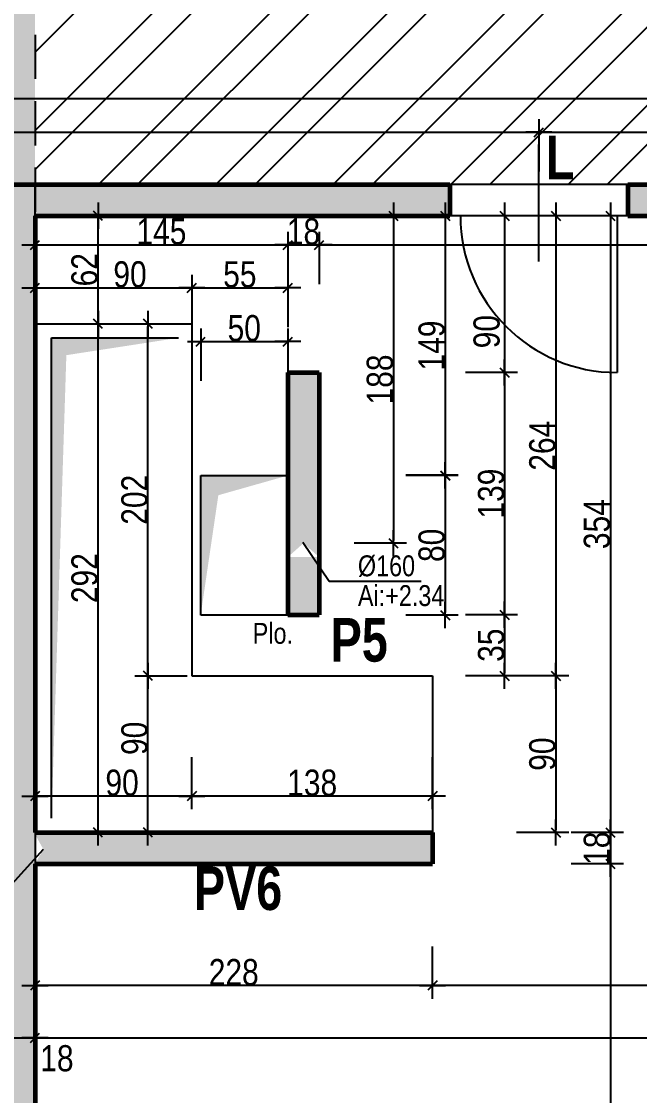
# Model space of a CAD drawing. Header units: millimetres. Extents: x -1734 to 5256, y -3612 to 588.
# Drawn here: x 4104 to 4458, y -1696 to -1079 of the extents above; entities that cross this region are included whole.
import ezdxf
from ezdxf.enums import TextEntityAlignment as Align

# ---------------------------------------------------------------- set-up
doc = ezdxf.new("R2010")
doc.units = ezdxf.units.MM
doc.linetypes.add('CACHEX2', pattern=[19.05, 12.7, -6.35])
for name, color, linetype in [('01_cote_gen', 4, 'Continuous'), ('01_linteaux', 2, 'Continuous'), ('01_murs_sup', 2, 'CACHEX2'), ('01_poch_murs', 253, 'Continuous'), ('01_poch_poteaux', 250, 'Continuous'), ('01_resv', 32, 'Continuous'), ('01_texte', 230, 'Continuous'), ('AA_COTES', 2, 'Continuous')]:
    doc.layers.add(name, color=color, linetype=linetype)
doc.layers.add('01_murs_coup', color=5, linetype='Continuous', lineweight=60)
doc.styles.add('impact', font='impact.ttf')
doc.styles.add('MATTE_TXT', font='arial.ttf')
doc.styles.add('STYLE2', font='ARIALN.TTF')
doc.dimstyles.new('JB50', dxfattribs={"dimscale": 0.1, "dimtxt": 150, "dimasz": 15, "dimexe": 0.1, "dimexo": 0.1, "dimgap": 0.09, "dimtad": 1, "dimdec": 1, "dimdsep": 46, "dimtxsty": 'STYLE2', "dimblk1": 'BOND_G', "dimblk2": 'BOND_D', "dimsah": 1, "dimcen": 1.5, "dimdle": 0.01, "dimse1": 1, "dimse2": 1, "dimclrd": 4, "dimclre": 2, "dimclrt": 6, "dimazin": 2, "dimtfac": 2.333333, "dimtdec": 1, "dimtix": 1, "dimtmove": 2, "dimatfit": 3, "dimldrblk": 'BOND_G', "dimfxl": 1, "dimtolj": 1, "dimtzin": 0, "dimarcsym": 0})

# ---------------------------------------------------------------- blocks, each defined once
blk = doc.blocks.new('BOND_G')
at = {"layer": 'AA_COTES', "color": 0}
for p, q in [((0, -5), (0, 15)), ((5, 0), (-5, 0)), ((1.77, 1.77), (-1.77, -1.77))]:
    blk.add_line(p, q, dxfattribs=at)
blk = doc.blocks.new('BOND_D')
at = {"layer": 'AA_COTES', "color": 0}
for p, q in [((0, 5), (0, -15)), ((5, 0), (-5, 0)), ((-1.77, -1.77), (1.77, 1.77))]:
    blk.add_line(p, q, dxfattribs=at)
blk = doc.blocks.new('*D145')
at = {"layer": '01_cote_gen', "color": 4, "lineweight": -2, "transparency": 16777216}
blk.add_line((4095.23, -1662.5), (4110.23, -1662.5), dxfattribs=at)
at = {"layer": 'DEFPOINTS', "color": 0}
for p in [(4093.73, -1605.44), (4111.73, -1605.44), (4111.73, -1662.5)]:
    blk.add_point(p, dxfattribs=at)
at = {"layer": '01_cote_gen', "color": 4, "lineweight": -2, "transparency": 16777216, "xscale": 1.5, "yscale": 1.5, "zscale": 1.5, "rotation": 180}
blk.add_blockref('BOND_G', (4093.73, -1662.5), dxfattribs=at)
at = {"layer": '01_cote_gen', "color": 4, "lineweight": -2, "transparency": 16777216, "xscale": 1.5, "yscale": 1.5, "zscale": 1.5}
blk.add_blockref('BOND_D', (4111.73, -1662.5), dxfattribs=at)
at = {"layer": '01_cote_gen', "color": 6, "transparency": 16777216, "insert": (4124.3, -1674.34), "char_height": 15, "attachment_point": 5, "style": 'STYLE2'}
blk.add_mtext('\\A1;18', dxfattribs=at)
blk = doc.blocks.new('*D146')
at = {"layer": '01_cote_gen', "color": 4, "lineweight": -2, "transparency": 16777216}
blk.add_line((4113.23, -1662.5), (4767.23, -1662.5), dxfattribs=at)
at = {"layer": 'DEFPOINTS', "color": 0}
for p in [(4111.73, -1612.57), (4768.73, -1662.5), (4768.73, -1685)]:
    blk.add_point(p, dxfattribs=at)
at = {"layer": '01_cote_gen', "color": 4, "lineweight": -2, "transparency": 16777216, "xscale": 1.5, "yscale": 1.5, "zscale": 1.5, "rotation": 180}
blk.add_blockref('BOND_G', (4111.73, -1662.5), dxfattribs=at)
at = {"layer": '01_cote_gen', "color": 4, "lineweight": -2, "transparency": 16777216, "xscale": 1.5, "yscale": 1.5, "zscale": 1.5}
blk.add_blockref('BOND_D', (4768.73, -1662.5), dxfattribs=at)
at = {"layer": '01_cote_gen', "color": 6, "transparency": 16777216, "insert": (4486.02, -1654.83), "char_height": 15, "attachment_point": 5, "style": 'STYLE2'}
blk.add_mtext('\\A1;657', dxfattribs=at)
blk = doc.blocks.new('*D472')
at = {"layer": '01_cote_gen', "color": 4, "lineweight": -2, "transparency": 16777216}
blk.add_line((4147.87, -1543.2), (4147.87, -1254.18), dxfattribs=at)
at = {"layer": 'DEFPOINTS', "color": 0}
for p in [(4147.87, -1252.68), (4184.72, -1252.68), (4195.63, -1544.7)]:
    blk.add_point(p, dxfattribs=at)
at = {"layer": '01_cote_gen', "color": 4, "lineweight": -2, "transparency": 16777216, "xscale": 1.5, "yscale": 1.5, "zscale": 1.5}
for name, p, rotation in [('BOND_D', (4147.87, -1252.68), 90), ('BOND_G', (4147.87, -1544.7), 270)]:
    blk.add_blockref(name, p, dxfattribs=dict(at, rotation=rotation))
at = {"layer": '01_cote_gen', "color": 6, "transparency": 16777216, "insert": (4140.2, -1398.69), "char_height": 15, "attachment_point": 5, "rotation": 90, "style": 'STYLE2'}
blk.add_mtext('\\A1;292', dxfattribs=at)
blk = doc.blocks.new('*D473')
at = {"layer": '01_cote_gen', "color": 4, "lineweight": -2, "transparency": 16777216}
blk.add_line((4147.87, -1251.18), (4147.87, -1192.18), dxfattribs=at)
at = {"layer": 'DEFPOINTS', "color": 0}
for p in [(4147.87, -1190.68), (4170.37, -1190.68), (4170.37, -1252.68)]:
    blk.add_point(p, dxfattribs=at)
at = {"layer": '01_cote_gen', "color": 4, "lineweight": -2, "transparency": 16777216, "xscale": 1.5, "yscale": 1.5, "zscale": 1.5}
for name, p, rotation in [('BOND_D', (4147.87, -1190.68), 90), ('BOND_G', (4147.87, -1252.68), 270)]:
    blk.add_blockref(name, p, dxfattribs=dict(at, rotation=rotation))
at = {"layer": '01_cote_gen', "color": 6, "transparency": 16777216, "insert": (4140.2, -1221.68), "char_height": 15, "attachment_point": 5, "rotation": 90, "style": 'STYLE2'}
blk.add_mtext('\\A1;62', dxfattribs=at)
blk = doc.blocks.new('*D474')
at = {"layer": '01_cote_gen', "color": 4, "lineweight": -2, "transparency": 16777216}
blk.add_line((4176.53, -1453.2), (4176.53, -1254.18), dxfattribs=at)
at = {"layer": 'DEFPOINTS', "color": 0}
for p in [(4176.53, -1252.68), (4210.03, -1252.68), (4210.03, -1454.7)]:
    blk.add_point(p, dxfattribs=at)
at = {"layer": '01_cote_gen', "color": 4, "lineweight": -2, "transparency": 16777216, "xscale": 1.5, "yscale": 1.5, "zscale": 1.5}
for name, p, rotation in [('BOND_D', (4176.53, -1252.68), 90), ('BOND_G', (4176.53, -1454.7), 270)]:
    blk.add_blockref(name, p, dxfattribs=dict(at, rotation=rotation))
at = {"layer": '01_cote_gen', "color": 6, "transparency": 16777216, "insert": (4168.86, -1353.69), "char_height": 15, "attachment_point": 5, "rotation": 90, "style": 'STYLE2'}
blk.add_mtext('\\A1;202', dxfattribs=at)
blk = doc.blocks.new('*D475')
at = {"layer": '01_cote_gen', "color": 4, "lineweight": -2, "transparency": 16777216}
blk.add_line((4176.53, -1543.2), (4176.53, -1456.2), dxfattribs=at)
at = {"layer": 'DEFPOINTS', "color": 0}
for p in [(4176.53, -1454.7), (4199.03, -1454.7), (4199.03, -1544.7)]:
    blk.add_point(p, dxfattribs=at)
at = {"layer": '01_cote_gen', "color": 4, "lineweight": -2, "transparency": 16777216, "xscale": 1.5, "yscale": 1.5, "zscale": 1.5}
for name, p, rotation in [('BOND_D', (4176.53, -1454.7), 90), ('BOND_G', (4176.53, -1544.7), 270)]:
    blk.add_blockref(name, p, dxfattribs=dict(at, rotation=rotation))
at = {"layer": '01_cote_gen', "color": 6, "transparency": 16777216, "insert": (4168.86, -1490.64), "char_height": 15, "attachment_point": 5, "rotation": 90, "style": 'STYLE2'}
blk.add_mtext('\\A1;90', dxfattribs=at)
blk = doc.blocks.new('*D476')
at = {"layer": '01_cote_gen', "color": 4, "lineweight": -2, "transparency": 16777216}
blk.add_line((4113.23, -1207.47), (4255.23, -1207.47), dxfattribs=at)
at = {"layer": 'DEFPOINTS', "color": 0}
for p in [(4256.73, -1207.47), (4111.73, -1238.97), (4256.73, -1280.68)]:
    blk.add_point(p, dxfattribs=at)
at = {"layer": '01_cote_gen', "color": 4, "lineweight": -2, "transparency": 16777216, "xscale": 1.5, "yscale": 1.5, "zscale": 1.5, "rotation": 180}
blk.add_blockref('BOND_G', (4111.73, -1207.47), dxfattribs=at)
at = {"layer": '01_cote_gen', "color": 4, "lineweight": -2, "transparency": 16777216, "xscale": 1.5, "yscale": 1.5, "zscale": 1.5}
blk.add_blockref('BOND_D', (4256.73, -1207.47), dxfattribs=at)
at = {"layer": '01_cote_gen', "color": 6, "transparency": 16777216, "insert": (4184.23, -1199.8), "char_height": 15, "attachment_point": 5, "style": 'STYLE2'}
blk.add_mtext('\\A1;145', dxfattribs=at)
blk = doc.blocks.new('*D477')
at = {"layer": '01_cote_gen', "color": 4, "lineweight": -2, "transparency": 16777216}
blk.add_line((4113.23, -1232.08), (4200.23, -1232.08), dxfattribs=at)
at = {"layer": 'DEFPOINTS', "color": 0}
for p in [(4111.73, -1229.97), (4201.73, -1232.08), (4201.73, -1252.68)]:
    blk.add_point(p, dxfattribs=at)
at = {"layer": '01_cote_gen', "color": 4, "lineweight": -2, "transparency": 16777216, "xscale": 1.5, "yscale": 1.5, "zscale": 1.5, "rotation": 180}
blk.add_blockref('BOND_G', (4111.73, -1232.08), dxfattribs=at)
at = {"layer": '01_cote_gen', "color": 4, "lineweight": -2, "transparency": 16777216, "xscale": 1.5, "yscale": 1.5, "zscale": 1.5}
blk.add_blockref('BOND_D', (4201.73, -1232.08), dxfattribs=at)
at = {"layer": '01_cote_gen', "color": 6, "transparency": 16777216, "insert": (4166.23, -1224.41), "char_height": 15, "attachment_point": 5, "style": 'STYLE2'}
blk.add_mtext('\\A1;90', dxfattribs=at)
blk = doc.blocks.new('*D478')
at = {"layer": '01_cote_gen', "color": 4, "lineweight": -2, "transparency": 16777216}
blk.add_line((4203.23, -1232.08), (4255.23, -1232.08), dxfattribs=at)
at = {"layer": 'DEFPOINTS', "color": 0}
for p in [(4256.73, -1229.97), (4256.73, -1232.08), (4201.73, -1239.58)]:
    blk.add_point(p, dxfattribs=at)
at = {"layer": '01_cote_gen', "color": 4, "lineweight": -2, "transparency": 16777216, "xscale": 1.5, "yscale": 1.5, "zscale": 1.5, "rotation": 180}
blk.add_blockref('BOND_G', (4201.73, -1232.08), dxfattribs=at)
at = {"layer": '01_cote_gen', "color": 4, "lineweight": -2, "transparency": 16777216, "xscale": 1.5, "yscale": 1.5, "zscale": 1.5}
blk.add_blockref('BOND_D', (4256.73, -1232.08), dxfattribs=at)
at = {"layer": '01_cote_gen', "color": 6, "transparency": 16777216, "insert": (4229.23, -1224.44), "char_height": 15, "attachment_point": 5, "style": 'STYLE2'}
blk.add_mtext('\\A1;55', dxfattribs=at)
blk = doc.blocks.new('*D479')
at = {"layer": '01_cote_gen', "color": 4, "lineweight": -2, "transparency": 16777216}
blk.add_line((4258.23, -1207.47), (4273.23, -1207.47), dxfattribs=at)
at = {"layer": 'DEFPOINTS', "color": 0}
for p in [(4274.73, -1207.47), (4256.73, -1214.97), (4274.73, -1280.68)]:
    blk.add_point(p, dxfattribs=at)
at = {"layer": '01_cote_gen', "color": 4, "lineweight": -2, "transparency": 16777216, "xscale": 1.5, "yscale": 1.5, "zscale": 1.5, "rotation": 180}
blk.add_blockref('BOND_G', (4256.73, -1207.47), dxfattribs=at)
at = {"layer": '01_cote_gen', "color": 4, "lineweight": -2, "transparency": 16777216, "xscale": 1.5, "yscale": 1.5, "zscale": 1.5}
blk.add_blockref('BOND_D', (4274.73, -1207.47), dxfattribs=at)
at = {"layer": '01_cote_gen', "color": 6, "transparency": 16777216, "insert": (4265.73, -1199.8), "char_height": 15, "attachment_point": 5, "style": 'STYLE2'}
blk.add_mtext('\\A1;18', dxfattribs=at)
blk = doc.blocks.new('*D480')
at = {"layer": '01_cote_gen', "color": 4, "lineweight": -2, "transparency": 16777216}
blk.add_line((4338.23, -1632.56), (4113.23, -1632.56), dxfattribs=at)
at = {"layer": 'DEFPOINTS', "color": 0}
for p in [(4111.73, -1562.7), (4339.73, -1562.7), (4111.73, -1632.56)]:
    blk.add_point(p, dxfattribs=at)
at = {"layer": '01_cote_gen', "color": 4, "lineweight": -2, "transparency": 16777216, "xscale": 1.5, "yscale": 1.5, "zscale": 1.5, "rotation": 180}
blk.add_blockref('BOND_D', (4111.73, -1632.56), dxfattribs=at)
at = {"layer": '01_cote_gen', "color": 4, "lineweight": -2, "transparency": 16777216, "xscale": 1.5, "yscale": 1.5, "zscale": 1.5}
blk.add_blockref('BOND_G', (4339.73, -1632.56), dxfattribs=at)
at = {"layer": '01_cote_gen', "color": 6, "transparency": 16777216, "insert": (4225.73, -1624.89), "char_height": 15, "attachment_point": 5, "style": 'STYLE2'}
blk.add_mtext('\\A1;228', dxfattribs=at)
blk = doc.blocks.new('*D481')
at = {"layer": '01_cote_gen', "color": 4, "lineweight": -2, "transparency": 16777216}
blk.add_line((4767.23, -1632.56), (4341.23, -1632.56), dxfattribs=at)
at = {"layer": 'DEFPOINTS', "color": 0}
for p in [(4768.73, -1599.62), (4339.73, -1610.06), (4339.73, -1632.56)]:
    blk.add_point(p, dxfattribs=at)
at = {"layer": '01_cote_gen', "color": 4, "lineweight": -2, "transparency": 16777216, "xscale": 1.5, "yscale": 1.5, "zscale": 1.5, "rotation": 180}
blk.add_blockref('BOND_D', (4339.73, -1632.56), dxfattribs=at)
at = {"layer": '01_cote_gen', "color": 4, "lineweight": -2, "transparency": 16777216, "xscale": 1.5, "yscale": 1.5, "zscale": 1.5}
blk.add_blockref('BOND_G', (4768.73, -1632.56), dxfattribs=at)
at = {"layer": '01_cote_gen', "color": 6, "transparency": 16777216, "insert": (4554.23, -1624.89), "char_height": 15, "attachment_point": 5, "style": 'STYLE2'}
blk.add_mtext('\\A1;429', dxfattribs=at)
blk = doc.blocks.new('*D482')
at = {"layer": '01_cote_gen', "color": 4, "lineweight": -2, "transparency": 16777216}
blk.add_line((4338.23, -1523.85), (4203.23, -1523.85), dxfattribs=at)
at = {"layer": 'DEFPOINTS', "color": 0}
for p in [(4201.73, -1454.7), (4339.73, -1516.44), (4201.73, -1523.85)]:
    blk.add_point(p, dxfattribs=at)
at = {"layer": '01_cote_gen', "color": 4, "lineweight": -2, "transparency": 16777216, "xscale": 1.5, "yscale": 1.5, "zscale": 1.5, "rotation": 180}
blk.add_blockref('BOND_D', (4201.73, -1523.85), dxfattribs=at)
at = {"layer": '01_cote_gen', "color": 4, "lineweight": -2, "transparency": 16777216, "xscale": 1.5, "yscale": 1.5, "zscale": 1.5}
blk.add_blockref('BOND_G', (4339.73, -1523.85), dxfattribs=at)
at = {"layer": '01_cote_gen', "color": 6, "transparency": 16777216, "insert": (4270.73, -1516.18), "char_height": 15, "attachment_point": 5, "style": 'STYLE2'}
blk.add_mtext('\\A1;138', dxfattribs=at)
blk = doc.blocks.new('*D483')
at = {"layer": '01_cote_gen', "color": 4, "lineweight": -2, "transparency": 16777216}
blk.add_line((4200.23, -1523.85), (4113.23, -1523.85), dxfattribs=at)
at = {"layer": 'DEFPOINTS', "color": 0}
for p in [(4201.73, -1454.7), (4111.73, -1488.44), (4111.73, -1523.85)]:
    blk.add_point(p, dxfattribs=at)
at = {"layer": '01_cote_gen', "color": 4, "lineweight": -2, "transparency": 16777216, "xscale": 1.5, "yscale": 1.5, "zscale": 1.5, "rotation": 180}
blk.add_blockref('BOND_D', (4111.73, -1523.85), dxfattribs=at)
at = {"layer": '01_cote_gen', "color": 4, "lineweight": -2, "transparency": 16777216, "xscale": 1.5, "yscale": 1.5, "zscale": 1.5}
blk.add_blockref('BOND_G', (4201.73, -1523.85), dxfattribs=at)
at = {"layer": '01_cote_gen', "color": 6, "transparency": 16777216, "insert": (4161.67, -1516.18), "char_height": 15, "attachment_point": 5, "style": 'STYLE2'}
blk.add_mtext('\\A1;90', dxfattribs=at)
blk = doc.blocks.new('*D504')
at = {"layer": '01_cote_gen', "color": 4, "lineweight": -2, "transparency": 16777216}
blk.add_line((3440.23, -1142.8), (4399.23, -1142.8), dxfattribs=at)
at = {"layer": 'DEFPOINTS', "color": 0}
for p in [(4400.73, -1142.8), (4400.73, -1149.82), (3438.73, -1165.3)]:
    blk.add_point(p, dxfattribs=at)
at = {"layer": '01_cote_gen', "color": 4, "lineweight": -2, "transparency": 16777216, "xscale": 1.5, "yscale": 1.5, "zscale": 1.5, "rotation": 180}
blk.add_blockref('BOND_G', (3438.73, -1142.8), dxfattribs=at)
at = {"layer": '01_cote_gen', "color": 4, "lineweight": -2, "transparency": 16777216, "xscale": 1.5, "yscale": 1.5, "zscale": 1.5}
blk.add_blockref('BOND_D', (4400.73, -1142.8), dxfattribs=at)
at = {"layer": '01_cote_gen', "color": 6, "transparency": 16777216, "insert": (3919.73, -1135.13), "char_height": 15, "attachment_point": 5, "style": 'STYLE2'}
blk.add_mtext('\\A1;962', dxfattribs=at)
blk = doc.blocks.new('*D505')
at = {"layer": '01_cote_gen', "color": 4, "lineweight": -2, "transparency": 16777216}
blk.add_line((4402.23, -1142.8), (4767.23, -1142.8), dxfattribs=at)
at = {"layer": 'DEFPOINTS', "color": 0}
for p in [(4768.73, -1142.8), (4400.73, -1150.3), (4768.73, -1150.3)]:
    blk.add_point(p, dxfattribs=at)
at = {"layer": '01_cote_gen', "color": 4, "lineweight": -2, "transparency": 16777216, "xscale": 1.5, "yscale": 1.5, "zscale": 1.5, "rotation": 180}
blk.add_blockref('BOND_G', (4400.73, -1142.8), dxfattribs=at)
at = {"layer": '01_cote_gen', "color": 4, "lineweight": -2, "transparency": 16777216, "xscale": 1.5, "yscale": 1.5, "zscale": 1.5}
blk.add_blockref('BOND_D', (4768.73, -1142.8), dxfattribs=at)
at = {"layer": '01_cote_gen', "color": 6, "transparency": 16777216, "insert": (4584.73, -1135.13), "char_height": 15, "attachment_point": 5, "style": 'STYLE2'}
blk.add_mtext('\\A1;368', dxfattribs=at)
blk = doc.blocks.new('*D510')
at = {"layer": '01_cote_gen', "color": 4, "lineweight": -2, "transparency": 16777216}
blk.add_line((2389.23, -1123.36), (4767.23, -1123.36), dxfattribs=at)
at = {"layer": 'DEFPOINTS', "color": 0}
for p in [(4768.73, -1123.36), (2387.73, -1130.86), (4768.73, -1130.86)]:
    blk.add_point(p, dxfattribs=at)
at = {"layer": '01_cote_gen', "color": 4, "lineweight": -2, "transparency": 16777216, "xscale": 1.5, "yscale": 1.5, "zscale": 1.5, "rotation": 180}
blk.add_blockref('BOND_G', (2387.73, -1123.36), dxfattribs=at)
at = {"layer": '01_cote_gen', "color": 4, "lineweight": -2, "transparency": 16777216, "xscale": 1.5, "yscale": 1.5, "zscale": 1.5}
blk.add_blockref('BOND_D', (4768.73, -1123.36), dxfattribs=at)
at = {"layer": '01_cote_gen', "color": 6, "transparency": 16777216, "insert": (3540.5, -1113.65), "char_height": 15, "attachment_point": 5, "style": 'STYLE2'}
blk.add_mtext('\\A1;2381', dxfattribs=at)
blk = doc.blocks.new('*D530')
at = {"layer": '01_cote_gen', "color": 4, "lineweight": -2, "transparency": 16777216}
blk.add_line((4276.23, -1207.47), (4767.23, -1207.47), dxfattribs=at)
at = {"layer": 'DEFPOINTS', "color": 0}
for p in [(4768.73, -1207.47), (4274.73, -1229.97), (4768.73, -1238.9)]:
    blk.add_point(p, dxfattribs=at)
at = {"layer": '01_cote_gen', "color": 4, "lineweight": -2, "transparency": 16777216, "xscale": 1.5, "yscale": 1.5, "zscale": 1.5, "rotation": 180}
blk.add_blockref('BOND_G', (4274.73, -1207.47), dxfattribs=at)
at = {"layer": '01_cote_gen', "color": 4, "lineweight": -2, "transparency": 16777216, "xscale": 1.5, "yscale": 1.5, "zscale": 1.5}
blk.add_blockref('BOND_D', (4768.73, -1207.47), dxfattribs=at)
at = {"layer": '01_cote_gen', "color": 6, "transparency": 16777216, "insert": (4521.73, -1199.8), "char_height": 15, "attachment_point": 5, "style": 'STYLE2'}
blk.add_mtext('\\A1;494', dxfattribs=at)
blk = doc.blocks.new('*D581')
at = {"layer": '01_cote_gen', "color": 4, "lineweight": -2, "transparency": 16777216}
blk.add_line((4381.08, -1192.18), (4381.08, -1279.18), dxfattribs=at)
at = {"layer": 'DEFPOINTS', "color": 0}
for p in [(4324.56, -1190.68), (4274.73, -1280.68), (4381.08, -1280.68)]:
    blk.add_point(p, dxfattribs=at)
at = {"layer": '01_cote_gen', "color": 4, "lineweight": -2, "transparency": 16777216, "xscale": 1.5, "yscale": 1.5, "zscale": 1.5}
for name, p, rotation in [('BOND_G', (4381.08, -1190.68), 90), ('BOND_D', (4381.08, -1280.68), 270)]:
    blk.add_blockref(name, p, dxfattribs=dict(at, rotation=rotation))
at = {"layer": '01_cote_gen', "color": 6, "transparency": 16777216, "insert": (4370.84, -1257.22), "char_height": 15, "attachment_point": 5, "rotation": 90, "style": 'STYLE2'}
blk.add_mtext('\\A1;90', dxfattribs=at)
blk = doc.blocks.new('*D582')
at = {"layer": '01_cote_gen', "color": 4, "lineweight": -2, "transparency": 16777216}
blk.add_line((4381.08, -1282.18), (4381.08, -1418.18), dxfattribs=at)
at = {"layer": 'DEFPOINTS', "color": 0}
for p in [(4358.58, -1280.68), (4274.73, -1419.68), (4381.08, -1419.68)]:
    blk.add_point(p, dxfattribs=at)
at = {"layer": '01_cote_gen', "color": 4, "lineweight": -2, "transparency": 16777216, "xscale": 1.5, "yscale": 1.5, "zscale": 1.5}
for name, p, rotation in [('BOND_G', (4381.08, -1280.68), 90), ('BOND_D', (4381.08, -1419.68), 270)]:
    blk.add_blockref(name, p, dxfattribs=dict(at, rotation=rotation))
at = {"layer": '01_cote_gen', "color": 6, "transparency": 16777216, "insert": (4373.41, -1350.18), "char_height": 15, "attachment_point": 5, "rotation": 90, "style": 'STYLE2'}
blk.add_mtext('\\A1;139', dxfattribs=at)
blk = doc.blocks.new('*D583')
at = {"layer": '01_cote_gen', "color": 4, "lineweight": -2, "transparency": 16777216}
blk.add_line((4381.08, -1421.18), (4381.08, -1453.2), dxfattribs=at)
at = {"layer": 'DEFPOINTS', "color": 0}
for p in [(4274.73, -1419.68), (4274.73, -1454.7), (4381.08, -1454.7)]:
    blk.add_point(p, dxfattribs=at)
at = {"layer": '01_cote_gen', "color": 4, "lineweight": -2, "transparency": 16777216, "xscale": 1.5, "yscale": 1.5, "zscale": 1.5}
for name, p, rotation in [('BOND_G', (4381.08, -1419.68), 90), ('BOND_D', (4381.08, -1454.7), 270)]:
    blk.add_blockref(name, p, dxfattribs=dict(at, rotation=rotation))
at = {"layer": '01_cote_gen', "color": 6, "transparency": 16777216, "insert": (4373.41, -1437.19), "char_height": 15, "attachment_point": 5, "rotation": 90, "style": 'STYLE2'}
blk.add_mtext('\\A1;35', dxfattribs=at)
blk = doc.blocks.new('*D584')
at = {"layer": '01_cote_gen', "color": 4, "lineweight": -2, "transparency": 16777216}
blk.add_line((4410.48, -1192.18), (4410.48, -1453.2), dxfattribs=at)
at = {"layer": 'DEFPOINTS', "color": 0}
for p in [(4417.42, -1190.68), (4388.58, -1454.7), (4410.48, -1454.7)]:
    blk.add_point(p, dxfattribs=at)
at = {"layer": '01_cote_gen', "color": 4, "lineweight": -2, "transparency": 16777216, "xscale": 1.5, "yscale": 1.5, "zscale": 1.5}
for name, p, rotation in [('BOND_G', (4410.48, -1190.68), 90), ('BOND_D', (4410.48, -1454.7), 270)]:
    blk.add_blockref(name, p, dxfattribs=dict(at, rotation=rotation))
at = {"layer": '01_cote_gen', "color": 6, "transparency": 16777216, "insert": (4402.81, -1322.69), "char_height": 15, "attachment_point": 5, "rotation": 90, "style": 'STYLE2'}
blk.add_mtext('\\A1;264', dxfattribs=at)
blk = doc.blocks.new('*D585')
at = {"layer": '01_cote_gen', "color": 4, "lineweight": -2, "transparency": 16777216}
blk.add_line((4410.48, -1456.2), (4410.48, -1543.2), dxfattribs=at)
at = {"layer": 'DEFPOINTS', "color": 0}
for p in [(4402.98, -1454.7), (4339.73, -1544.7), (4410.48, -1544.7)]:
    blk.add_point(p, dxfattribs=at)
at = {"layer": '01_cote_gen', "color": 4, "lineweight": -2, "transparency": 16777216, "xscale": 1.5, "yscale": 1.5, "zscale": 1.5}
for name, p, rotation in [('BOND_G', (4410.48, -1454.7), 90), ('BOND_D', (4410.48, -1544.7), 270)]:
    blk.add_blockref(name, p, dxfattribs=dict(at, rotation=rotation))
at = {"layer": '01_cote_gen', "color": 6, "transparency": 16777216, "insert": (4402.81, -1499.7), "char_height": 15, "attachment_point": 5, "rotation": 90, "style": 'STYLE2'}
blk.add_mtext('\\A1;90', dxfattribs=at)
blk = doc.blocks.new('*D586')
at = {"layer": '01_cote_gen', "color": 4, "lineweight": -2, "transparency": 16777216}
blk.add_line((4441.77, -1192.18), (4441.77, -1543.2), dxfattribs=at)
at = {"layer": 'DEFPOINTS', "color": 0}
for p in [(4477.87, -1190.68), (4417.98, -1544.7), (4441.77, -1544.7)]:
    blk.add_point(p, dxfattribs=at)
at = {"layer": '01_cote_gen', "color": 4, "lineweight": -2, "transparency": 16777216, "xscale": 1.5, "yscale": 1.5, "zscale": 1.5}
for name, p, rotation in [('BOND_G', (4441.77, -1190.68), 90), ('BOND_D', (4441.77, -1544.7), 270)]:
    blk.add_blockref(name, p, dxfattribs=dict(at, rotation=rotation))
at = {"layer": '01_cote_gen', "color": 6, "transparency": 16777216, "insert": (4434.1, -1367.69), "char_height": 15, "attachment_point": 5, "rotation": 90, "style": 'STYLE2'}
blk.add_mtext('\\A1;354', dxfattribs=at)
blk = doc.blocks.new('*D587')
at = {"layer": '01_cote_gen', "color": 4, "lineweight": -2, "transparency": 16777216}
blk.add_line((4441.77, -1546.2), (4441.77, -1561.2), dxfattribs=at)
at = {"layer": 'DEFPOINTS', "color": 0}
for p in [(4419.27, -1544.7), (4339.73, -1562.7), (4441.77, -1562.7)]:
    blk.add_point(p, dxfattribs=at)
at = {"layer": '01_cote_gen', "color": 4, "lineweight": -2, "transparency": 16777216, "xscale": 1.5, "yscale": 1.5, "zscale": 1.5}
for name, p, rotation in [('BOND_G', (4441.77, -1544.7), 90), ('BOND_D', (4441.77, -1562.7), 270)]:
    blk.add_blockref(name, p, dxfattribs=dict(at, rotation=rotation))
at = {"layer": '01_cote_gen', "color": 6, "transparency": 16777216, "insert": (4434.1, -1553.7), "char_height": 15, "attachment_point": 5, "rotation": 90, "style": 'STYLE2'}
blk.add_mtext('\\A1;18', dxfattribs=at)
blk = doc.blocks.new('*D588')
at = {"layer": '01_cote_gen', "color": 4, "lineweight": -2, "transparency": 16777216}
blk.add_line((4441.77, -1564.2), (4441.77, -1884.2), dxfattribs=at)
at = {"layer": 'DEFPOINTS', "color": 0}
for p in [(4419.27, -1562.7), (4419.27, -1885.7), (4441.77, -1885.7)]:
    blk.add_point(p, dxfattribs=at)
at = {"layer": '01_cote_gen', "color": 4, "lineweight": -2, "transparency": 16777216, "xscale": 1.5, "yscale": 1.5, "zscale": 1.5}
for name, p, rotation in [('BOND_G', (4441.77, -1562.7), 90), ('BOND_D', (4441.77, -1885.7), 270)]:
    blk.add_blockref(name, p, dxfattribs=dict(at, rotation=rotation))
at = {"layer": '01_cote_gen', "color": 6, "transparency": 16777216, "insert": (4434.1, -1724.2), "char_height": 15, "attachment_point": 5, "rotation": 90, "style": 'STYLE2'}
blk.add_mtext('\\A1;323', dxfattribs=at)
blk = doc.blocks.new('*D739')
at = {"layer": '01_cote_gen', "color": 4, "lineweight": -2, "transparency": 16777216}
blk.add_line((4317.28, -1192.18), (4317.28, -1377.13), dxfattribs=at)
at = {"layer": 'DEFPOINTS', "color": 0}
for p in [(4308.94, -1190.68), (4265.73, -1378.63), (4317.28, -1378.63)]:
    blk.add_point(p, dxfattribs=at)
at = {"layer": '01_cote_gen', "color": 4, "lineweight": -2, "transparency": 16777216, "xscale": 1.5, "yscale": 1.5, "zscale": 1.5}
for name, p, rotation in [('BOND_G', (4317.28, -1190.68), 90), ('BOND_D', (4317.28, -1378.63), 270)]:
    blk.add_blockref(name, p, dxfattribs=dict(at, rotation=rotation))
at = {"layer": '01_cote_gen', "color": 6, "transparency": 16777216, "insert": (4309.61, -1284.66), "char_height": 15, "attachment_point": 5, "rotation": 90, "style": 'STYLE2'}
blk.add_mtext('\\A1;188', dxfattribs=at)
blk = doc.blocks.new('*D740')
at = {"layer": '01_cote_gen', "color": 4, "lineweight": -2, "transparency": 16777216}
blk.add_line((4208.27, -1262.96), (4255.23, -1262.96), dxfattribs=at)
at = {"layer": 'DEFPOINTS', "color": 0}
for p in [(4256.73, -1262.96), (4256.73, -1282.74), (4206.77, -1299.38)]:
    blk.add_point(p, dxfattribs=at)
at = {"layer": '01_cote_gen', "color": 4, "lineweight": -2, "transparency": 16777216, "xscale": 1.5, "yscale": 1.5, "zscale": 1.5, "rotation": 180}
blk.add_blockref('BOND_G', (4206.77, -1262.96), dxfattribs=at)
at = {"layer": '01_cote_gen', "color": 4, "lineweight": -2, "transparency": 16777216, "xscale": 1.5, "yscale": 1.5, "zscale": 1.5}
blk.add_blockref('BOND_D', (4256.73, -1262.96), dxfattribs=at)
at = {"layer": '01_cote_gen', "color": 6, "transparency": 16777216, "insert": (4231.75, -1255.29), "char_height": 15, "attachment_point": 5, "style": 'STYLE2'}
blk.add_mtext('\\A1;50', dxfattribs=at)
blk = doc.blocks.new('*D741')
at = {"layer": '01_cote_gen', "color": 4, "lineweight": -2, "transparency": 16777216}
blk.add_line((4346.98, -1192.18), (4346.98, -1338.17), dxfattribs=at)
at = {"layer": 'DEFPOINTS', "color": 0}
for p in [(4324.78, -1190.68), (4256.47, -1339.67), (4346.98, -1339.67)]:
    blk.add_point(p, dxfattribs=at)
at = {"layer": '01_cote_gen', "color": 4, "lineweight": -2, "transparency": 16777216, "xscale": 1.5, "yscale": 1.5, "zscale": 1.5}
for name, p, rotation in [('BOND_G', (4346.98, -1190.68), 90), ('BOND_D', (4346.98, -1339.67), 270)]:
    blk.add_blockref(name, p, dxfattribs=dict(at, rotation=rotation))
at = {"layer": '01_cote_gen', "color": 6, "transparency": 16777216, "insert": (4339.31, -1265.18), "char_height": 15, "attachment_point": 5, "rotation": 90, "style": 'STYLE2'}
blk.add_mtext('\\A1;149', dxfattribs=at)
blk = doc.blocks.new('*D742')
at = {"layer": '01_cote_gen', "color": 4, "lineweight": -2, "transparency": 16777216}
blk.add_line((4346.98, -1341.37), (4346.98, -1418.37), dxfattribs=at)
at = {"layer": 'DEFPOINTS', "color": 0}
for p in [(4231.62, -1339.87), (4225.92, -1419.87), (4346.98, -1419.87)]:
    blk.add_point(p, dxfattribs=at)
at = {"layer": '01_cote_gen', "color": 4, "lineweight": -2, "transparency": 16777216, "xscale": 1.5, "yscale": 1.5, "zscale": 1.5}
for name, p, rotation in [('BOND_G', (4346.98, -1339.87), 90), ('BOND_D', (4346.98, -1419.87), 270)]:
    blk.add_blockref(name, p, dxfattribs=dict(at, rotation=rotation))
at = {"layer": '01_cote_gen', "color": 6, "transparency": 16777216, "insert": (4339.31, -1379.87), "char_height": 15, "attachment_point": 5, "rotation": 90, "style": 'STYLE2'}
blk.add_mtext('\\A1;80', dxfattribs=at)

msp = doc.modelspace()

# ---------------------------------------------------------------- hatches: boundary and pattern name
at = {"layer": '01_murs_sup'}
h = msp.add_hatch(dxfattribs=at)
h.set_pattern_fill('DASH', color=256, scale=2.5, angle=135)
h.set_pattern_definition([(135, (-68736.468, 24963.4096), (-11.22532015, 9e-16), [7.9375, -7.9375])])
h.paths.add_polyline_path([(4956.73, -829.69), (4940.73, -829.69), (4940.73, -1030.68), (4111.73, -1030.68), (4111.73, -337.69), (4940.73, -337.69), (4940.73, -732.69), (4956.73, -732.69), (4956.73, -321.69), (4016.73, -321.69), (4016.73, -337.69), (4093.73, -337.69), (4093.73, -1030.68), (3489.73, -1030.68), (3489.73, -1048.68), (3629.73, -1048.68), (3629.73, -1065.68), (3639.73, -1065.68), (3639.73, -1048.68), (4093.73, -1048.68), (4093.73, -1172.68), (3639.73, -1172.68), (3639.73, -1167.68), (3629.73, -1167.68), (3629.73, -1172.68), (3489.73, -1172.68), (3489.73, -1190.68), (4093.73, -1190.68), (4093.73, -1743.7), (4073.73, -1743.7), (4073.73, -1759.7), (4093.73, -1759.7), (4093.73, -1901.7), (4786.73, -1901.7), (4786.73, -1168.7), (4768.73, -1168.7), (4768.73, -1885.7), (4111.73, -1885.7), (4111.73, -1048.68), (4768.73, -1048.68), (4768.73, -1066.7), (4786.73, -1066.7), (4786.73, -1048.68), (4956.73, -1048.68)])
at = {"layer": '01_poch_murs'}
h = msp.add_hatch(dxfattribs=at)
h.set_pattern_fill('ANSI32', color=256, scale=5)
h.paths.add_polyline_path([(4093.73, -1048.68), (3639.73, -1048.68), (3639.73, -1065.68), (3629.73, -1065.68), (3629.73, -1048.68), (3489.73, -1048.68), (3387.73, -1048.68), (3128.73, -1048.68), (3128.73, -988.68), (2960.73, -988.68), (2960.73, -1048.68), (2810.73, -1048.68), (2708.73, -1048.68), (2387.73, -1048.68), (2387.73, -337.69), (2260.73, -337.69), (2260.73, -343.69), (2250.73, -343.69), (2250.73, -337.69), (2167.73, -337.69), (2167.73, -343.69), (2167.73, -349.69), (2257.72, -349.69, -0.414214), (2167.73, -439.68), (2167.73, -445.68), (2167.73, -451.68), (2250.73, -451.68), (2250.73, -445.68), (2260.73, -445.68), (2260.73, -451.68), (2260.73, -672.68), (2242.73, -672.68), (2077.73, -672.68), (2077.73, -857.68), (2077.73, -864.68), (2087.73, -864.68, -0.213422), (2077.73, -887.04), (2077.73, -896.93, -0.350001), (2147.73, -984.68), (2077.73, -984.68), (2077.73, -990.68), (2077.73, -1048.68), (2059.73, -1048.68), (2059.73, -1172.68), (2332.73, -1172.68), (2387.73, -1172.68), (2701.73, -1172.68), (3387.73, -1172.68), (3489.73, -1172.68), (3629.73, -1172.68), (3629.73, -1167.68), (3639.73, -1167.68), (3639.73, -1172.68), (4093.73, -1172.68)])
h.paths.add_polyline_path([(4768.73, -1066.7), (4768.73, -1048.68), (4523.73, -1048.68), (4111.73, -1048.68), (4111.73, -1172.68), (4349.73, -1172.68), (4451.73, -1172.68), (4768.73, -1172.68), (4768.73, -1168.7)])
h.paths.add_polyline_path([(2057.73, -1048.68), (2039.73, -1048.68), (2039.73, -1013.68), (1696.73, -1013.68), (1696.73, -1048.68), (1414.73, -1048.68), (1363.73, -1048.68), (1363.73, -1155.16), (1363.73, -1172.74), (1414.73, -1172.74), (2057.73, -1172.74)])
h.paths.add_polyline_path([(1363.73, -1048.68), (1312.73, -1048.68), (830.73, -1048.68), (728.73, -1048.68), (690.73, -1048.68), (690.73, -1172.7), (711.73, -1172.7), (713.73, -1172.7), (813.73, -1172.72), (1323.73, -1172.74), (1363.73, -1172.74), (1363.73, -1155.16), (1363.73, -1149.88)])
h.paths.add_polyline_path([(2387.73, -161.7), (2387.73, -22.7), (2387.73, 67.3), (2387.73, 125.3), (2387.73, 215.3), (2387.73, 296.3), (2263.73, 296.3), (2263.73, 215.3), (2263.73, 125.3), (2263.73, 67.3), (2263.73, -22.7), (2263.73, -161.7), (2263.73, -311.7), (2263.73, -321.69), (2387.73, -321.69), (2387.73, -311.7)])
h.paths.add_polyline_path([(2387.73, -321.69), (2263.73, -321.69), (2263.73, -337.69), (2387.73, -337.69)])
h = msp.add_hatch(color=256, dxfattribs=at)
h.dxf.hatch_style = 1
h.paths.add_polyline_path([(3387.73, -1172.68), (2803.73, -1172.68), (2803.73, -1190.68), (3128.73, -1190.68), (3128.73, -1885.7), (3043.73, -1885.7), (3043.73, -1901.7), (3171.73, -1901.7), (3171.73, -1885.7), (3146.73, -1885.7), (3146.73, -1190.68), (3387.73, -1190.68)])
h.paths.add_polyline_path([(2701.73, -1172.68), (2405.73, -1172.68), (2405.73, -1190.68), (2701.73, -1190.68)])
h.paths.add_polyline_path([(4093.73, -1172.68), (3489.73, -1172.68), (3489.73, -1190.68), (4093.73, -1190.68)])
h.paths.add_polyline_path([(4349.73, -1172.68), (4111.73, -1172.68), (4111.73, -1190.68), (4349.73, -1190.68)])
h.paths.add_polyline_path([(4786.73, -1168.7), (4768.73, -1168.7), (4768.73, -1172.68), (4451.73, -1172.68), (4451.73, -1190.68), (4768.73, -1190.68), (4768.73, -1543.7), (4786.73, -1543.7)])
at = {"layer": '01_poch_poteaux'}
h = msp.add_hatch(color=256, dxfattribs=at)
h.dxf.hatch_style = 1
h.paths.add_polyline_path([(4339.73, -1544.7), (4111.73, -1544.7), (4111.73, -1190.68), (4111.73, -1172.68), (4093.73, -1172.68), (4093.73, -1190.68), (4093.73, -1885.72), (4093.73, -1901.7), (4111.73, -1901.7), (4111.73, -1885.72), (4111.73, -1562.7), (4339.73, -1562.7)])
h = msp.add_hatch(color=256, dxfattribs=at)
h.dxf.hatch_style = 1
h.paths.add_polyline_path([(4274.73, -1280.68), (4256.73, -1280.68), (4256.73, -1419.68), (4274.73, -1419.68)])

# ---------------------------------------------------------------- linework, layer by layer
at = {"layer": '01_cote_gen'}
for p, q in [((4121.21, -1536.39), (4121.21, -1260.78)), ((4121.21, -1260.78), (4194.05, -1260.78))]:
    msp.add_line(p, q, dxfattribs=at)
at = {"layer": '01_linteaux'}
for p, q in [((4400.73, -1216.93), (4400.73, -1149.82)), ((4451.73, -1172.68), (4349.73, -1172.68)), ((4451.73, -1190.68), (4349.73, -1190.68)), ((4445.73, -1190.68), (4445.73, -1280.68)), ((4111.73, -1252.68), (4201.73, -1252.68)), ((4201.73, -1252.68), (4201.73, -1454.7)), ((4201.73, -1454.7), (4339.73, -1454.7)), ((4339.73, -1454.7), (4339.73, -1544.7))]:
    msp.add_line(p, q, dxfattribs=at)
msp.add_arc((4445.73, -1190.68), 90, 180, 270, dxfattribs=at)
for points in [[(4121.21, -1536.39), (4121.21, -1260.78), (4129.72, -1270.71)], [(4121.21, -1260.78), (4194.05, -1260.78), (4129.72, -1270.71)]]:
    msp.add_solid(points, dxfattribs=at)
at = {"layer": '01_murs_coup'}
for p, q in [((3489.73, -1172.68), (4349.73, -1172.68)), ((4349.73, -1172.68), (4349.73, -1190.68)), ((4451.73, -1172.68), (4768.73, -1172.68)), ((4451.73, -1172.68), (4451.73, -1190.68)), ((4111.73, -1190.68), (4111.73, -1544.7)), ((4111.73, -1190.68), (4349.73, -1190.68)), ((4451.73, -1190.68), (4768.73, -1190.68)), ((4256.73, -1280.68), (4256.73, -1419.68)), ((4256.73, -1280.68), (4274.73, -1280.68)), ((4274.73, -1280.68), (4274.73, -1419.68)), ((4256.73, -1419.68), (4274.73, -1419.68)), ((4111.73, -1544.7), (4339.73, -1544.7)), ((4339.73, -1544.7), (4339.73, -1562.7)), ((4111.73, -1562.7), (4111.73, -1885.72)), ((4111.73, -1562.7), (4339.73, -1562.7))]:
    msp.add_line(p, q, dxfattribs=at)
at = {"layer": '01_murs_sup', "ltscale": 2}
msp.add_line((4111.73, -1048.68), (4111.73, -1885.72), dxfattribs=at)
at = {"layer": '01_poch_murs'}
msp.add_line((4111.73, -1190.68), (4111.73, -1172.68), dxfattribs=at)
at = {"layer": '01_resv'}
for p, q in [((4206.77, -1419.87), (4206.77, -1339.87)), ((4206.77, -1339.87), (4256.47, -1339.87)), ((4256.47, -1339.87), (4256.48, -1419.67)), ((4265.28, -1377.96), (4280.51, -1400.35)), ((4280.51, -1400.35), (4333.3, -1400.35)), ((4256.48, -1419.87), (4206.77, -1419.87)), ((4078.4, -1596.36), (4116.51, -1554.28))]:
    msp.add_line(p, q, dxfattribs=at)
for points in [[(4206.77, -1419.87), (4206.77, -1339.87), (4216.9, -1351.09)], [(4206.77, -1339.87), (4256.47, -1339.87), (4216.9, -1351.09)], [(4256.73, -1370.64), (4274.73, -1370.64), (4274.73, -1386.63), (4256.73, -1386.63)], [(4111.51, -1545.3), (4111.53, -1563.16), (4121.51, -1563.26), (4121.51, -1545.29)]]:
    msp.add_solid(points, dxfattribs=at)

# ---------------------------------------------------------------- texts
at = {"layer": '01_resv', "style": 'MATTE_TXT', "width": 0.8}
for s, p in [('%%C160', (4296.95, -1401.21)), ('Ai:+2.34', (4296.95, -1418.3)), ('Plo.', (4236.62, -1439.95))]:
    msp.add_text(s, height=12, dxfattribs=at).set_placement(p, align=Align.BOTTOM_LEFT)
at = {"layer": '01_texte', "style": 'impact'}
for s, p in [('L ', (4416.73, -1177.31)), ('P5', (4297.7, -1454.09)), ('PV6', (4228.19, -1596.65))]:
    msp.add_text(s, height=25, dxfattribs=at).set_placement(p, align=Align.BOTTOM_CENTER)

# ---------------------------------------------------------------- dimensions: what is measured, and where the dimension line sits
at = {"layer": '01_cote_gen'}
for base, p1, p2, picture, middle in [((4768.73, -1123.36), (2387.73, -1130.86), (4768.73, -1130.86), '*D510', (3540.5, -1113.65)), ((4201.73, -1232.08), (4111.73, -1229.97), (4201.73, -1252.68), '*D477', (4166.23, -1224.41)), ((4111.73, -1523.85), (4201.73, -1454.7), (4111.73, -1488.44), '*D483', (4161.67, -1516.18)), ((4111.73, -1662.5), (4093.73, -1605.44), (4111.73, -1605.44), '*D145', (4124.3, -1674.34)), ((4768.73, -1662.5), (4111.73, -1612.57), (4768.73, -1685), '*D146', (4486.02, -1654.83))]:
    dim = msp.add_linear_dim(base=base, p1=p1, p2=p2, dimstyle='JB50', dxfattribs=at)
    dim.commit()
    dim.dimension.update_dxf_attribs({"geometry": picture, "text_midpoint": middle, "dimtype": 160})
for base, p1, p2, picture, middle in [((4400.73, -1142.8), (3438.73, -1165.3), (4400.73, -1149.82), '*D504', (3919.73, -1135.13)), ((4768.73, -1142.8), (4400.73, -1150.3), (4768.73, -1150.3), '*D505', (4584.73, -1135.13)), ((4256.73, -1207.47), (4111.73, -1238.97), (4256.73, -1280.68), '*D476', (4184.23, -1199.8)), ((4274.73, -1207.47), (4256.73, -1214.97), (4274.73, -1280.68), '*D479', (4265.73, -1199.8)), ((4768.73, -1207.47), (4274.73, -1229.97), (4768.73, -1238.9), '*D530', (4521.73, -1199.8)), ((4256.73, -1232.08), (4201.73, -1239.58), (4256.73, -1229.97), '*D478', (4229.23, -1224.44)), ((4256.73, -1262.96), (4206.77, -1299.38), (4256.73, -1282.74), '*D740', (4231.75, -1255.29)), ((4201.73, -1523.85), (4339.73, -1516.44), (4201.73, -1454.7), '*D482', (4270.73, -1516.18)), ((4111.73, -1632.56), (4339.73, -1562.7), (4111.73, -1562.7), '*D480', (4225.73, -1624.89)), ((4339.73, -1632.56), (4768.73, -1599.62), (4339.73, -1610.06), '*D481', (4554.23, -1624.89))]:
    dim = msp.add_linear_dim(base=base, p1=p1, p2=p2, dimstyle='JB50', dxfattribs=at)
    dim.commit()
    dim.dimension.update_dxf_attribs({"geometry": picture, "text_midpoint": middle})
for base, p1, p2, picture, middle in [((4147.87, -1190.68), (4170.37, -1252.68), (4170.37, -1190.68), '*D473', (4140.2, -1221.68)), ((4346.98, -1339.67), (4324.78, -1190.68), (4256.47, -1339.67), '*D741', (4339.31, -1265.18)), ((4317.2805, -1378.6339), (4308.9442, -1190.6821), (4265.7297, -1378.6339), '*D739', (4309.6129, -1284.658)), ((4410.48, -1454.7), (4417.42, -1190.68), (4388.58, -1454.7), '*D584', (4402.81, -1322.69)), ((4441.77, -1544.7), (4477.87, -1190.68), (4417.98, -1544.7), '*D586', (4434.1, -1367.69)), ((4147.87, -1252.68), (4195.63, -1544.7), (4184.72, -1252.68), '*D472', (4140.2, -1398.69)), ((4176.53, -1252.68), (4210.03, -1454.7), (4210.03, -1252.68), '*D474', (4168.86, -1353.69)), ((4381.08, -1419.68), (4358.58, -1280.68), (4274.73, -1419.68), '*D582', (4373.41, -1350.18)), ((4346.98, -1419.87), (4231.62, -1339.87), (4225.92, -1419.87), '*D742', (4339.31, -1379.87)), ((4381.08, -1454.7), (4274.73, -1419.68), (4274.73, -1454.7), '*D583', (4373.41, -1437.19)), ((4410.48, -1544.7), (4402.98, -1454.7), (4339.73, -1544.7), '*D585', (4402.81, -1499.7)), ((4441.77, -1562.7), (4419.27, -1544.7), (4339.73, -1562.7), '*D587', (4434.1, -1553.7)), ((4441.77, -1885.7), (4419.27, -1562.7), (4419.27, -1885.7), '*D588', (4434.1, -1724.2))]:
    dim = msp.add_linear_dim(base=base, p1=p1, p2=p2, angle=90, dimstyle='JB50', dxfattribs=at)
    dim.commit()
    dim.dimension.update_dxf_attribs({"geometry": picture, "text_midpoint": middle})
for base, p1, p2, picture, middle in [((4381.08, -1280.68), (4324.56, -1190.68), (4274.73, -1280.68), '*D581', (4370.84, -1257.22)), ((4176.53, -1454.7), (4199.03, -1544.7), (4199.03, -1454.7), '*D475', (4168.86, -1490.64))]:
    dim = msp.add_linear_dim(base=base, p1=p1, p2=p2, angle=90, dimstyle='JB50', dxfattribs=at)
    dim.commit()
    dim.dimension.update_dxf_attribs({"geometry": picture, "text_midpoint": middle, "dimtype": 160})

doc.saveas('drawing.dxf')
